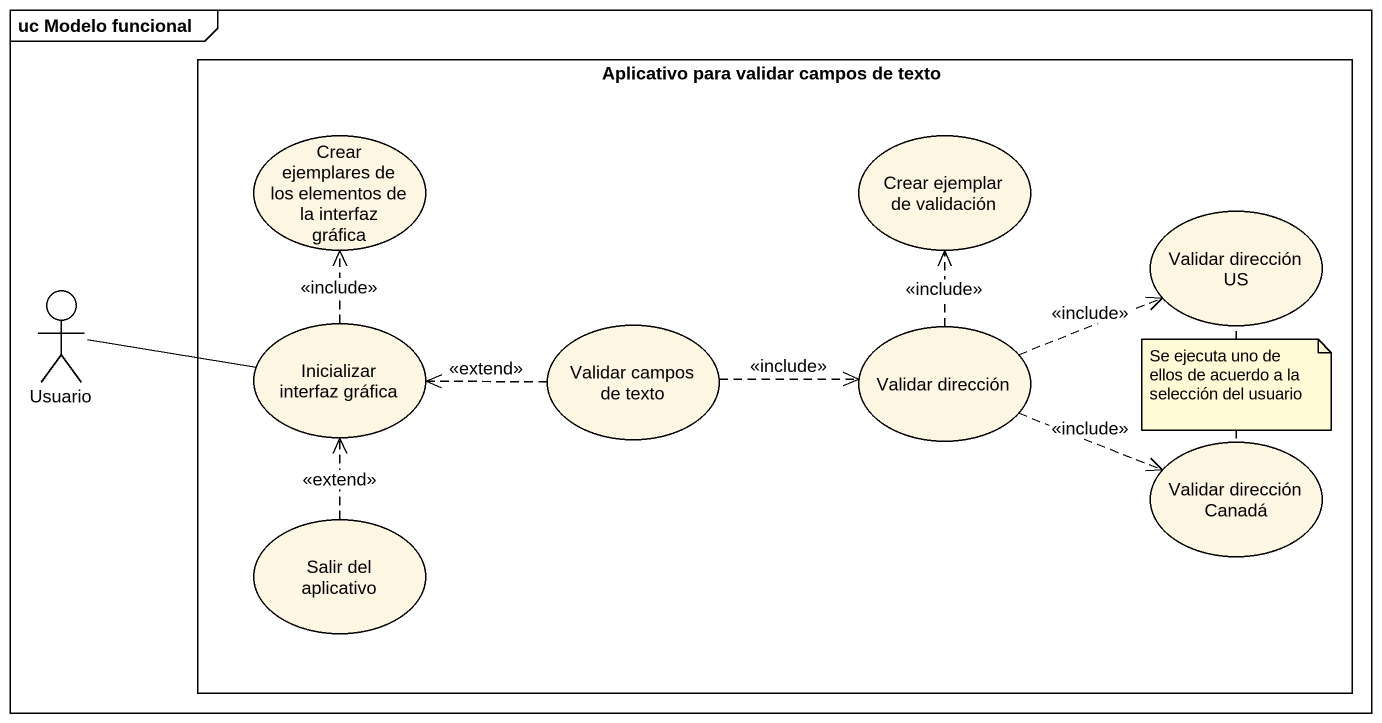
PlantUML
@startuml
mainframe uc Modelo funcional
rectangle "Aplicativo para validar campos de texto" as Aplicativo_para_validar {
  usecase "Crear ejemplares de los elementos de la interfaz gráfica" as Crear_ejemplares_de_los
  usecase "Crear ejemplar de validación" as Crear_ejemplar_de_validación
  usecase "Validar dirección US" as Validar_dirección_US
  usecase "Inicializar interfaz gráfica" as Inicializar_interfaz_gráfica
  usecase "Validar campos de texto" as Validar_campos_de_texto
  usecase "Validar dirección" as Validar_dirección
  usecase "Validar dirección Canadá" as Validar_dirección_Canadá
  usecase "Salir del aplicativo" as Salir_del_aplicativo
}
actor Usuario
Usuario -right- Inicializar_interfaz_gráfica
Inicializar_interfaz_gráfica .up.> Crear_ejemplares_de_los : <<include>>
Validar_campos_de_texto .left.> Inicializar_interfaz_gráfica : <<extend>>
Validar_campos_de_texto .right.> Validar_dirección : <<include>>
Validar_dirección .up.> Crear_ejemplar_de_validación : <<include>>
Validar_dirección .right.> Validar_dirección_US : <<include>>
Validar_dirección .right.> Validar_dirección_Canadá : <<include>>
Salir_del_aplicativo .up.> Inicializar_interfaz_gráfica : <<extend>>
note as N1
  Se ejecuta uno de ellos de acuerdo a la selección del usuario
end note
N1 .. Validar_dirección_US
N1 .. Validar_dirección_Canadá
@enduml
